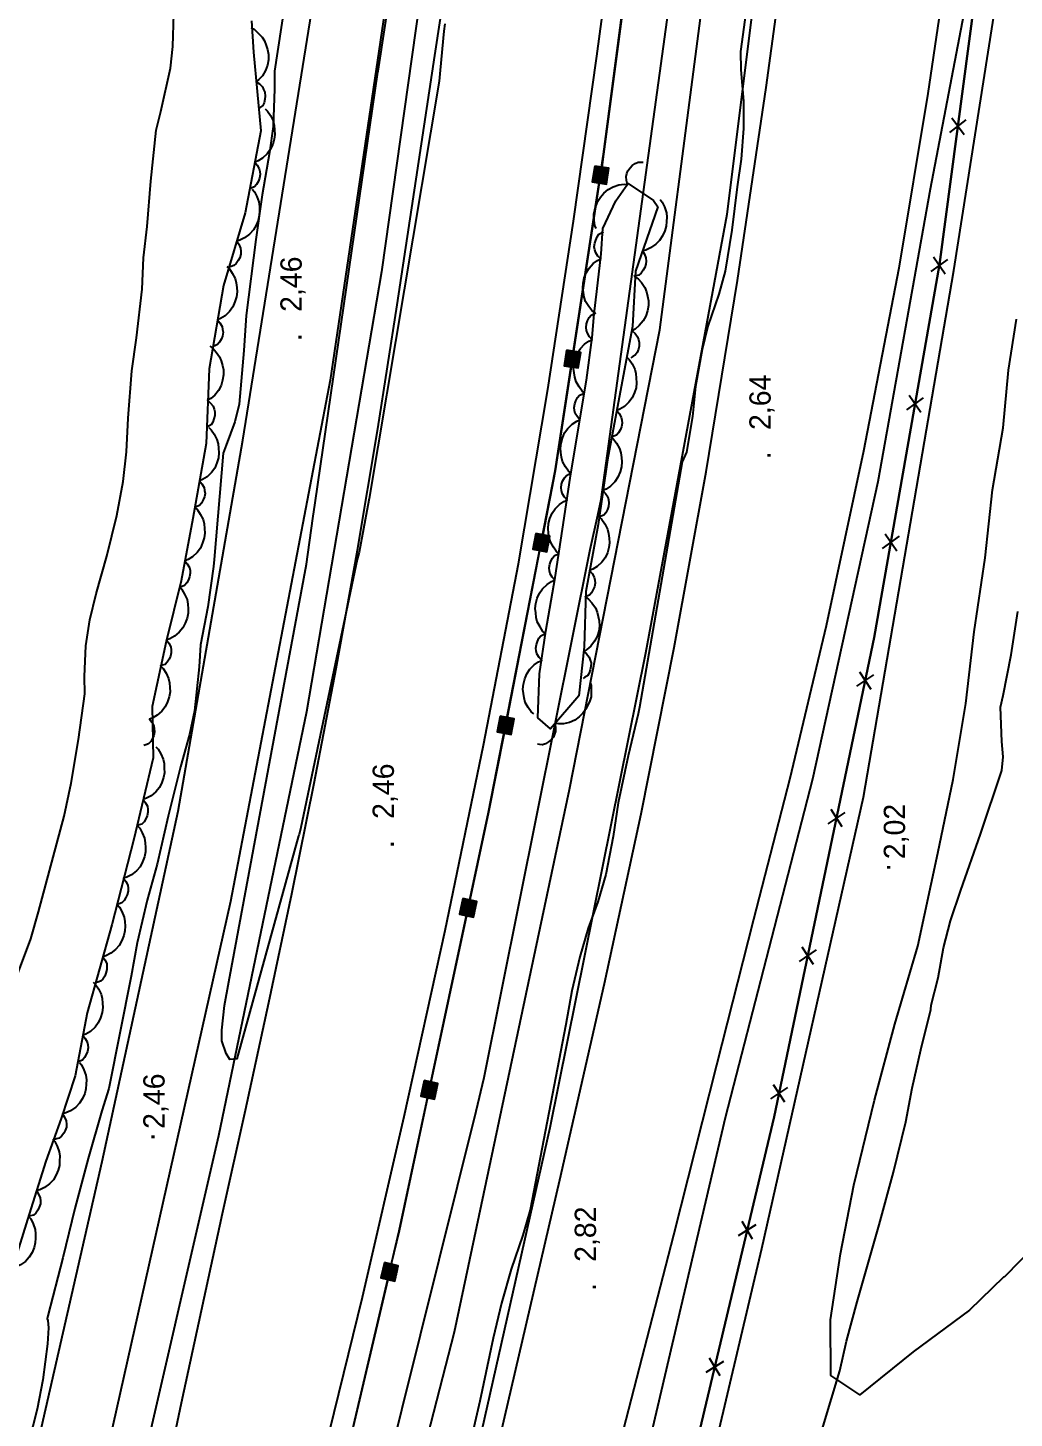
# Model space of a CAD drawing. Extents: x 731854 to 732444, y 4380981 to 4382008.
# Drawn here: x 732227.8 to 732297.3, y 4381284.5 to 4381382.4 of the extents above; entities that cross this region are included whole.
import ezdxf

# ---------------------------------------------------------------- set-up
doc = ezdxf.new("R2010")
doc.units = 0
doc.linetypes.add('DASHED', pattern=[0])
doc.linetypes.add('HIDDEN', pattern=[0])
doc.layers.get('0').update_dxf_attribs({"linetype": 'CONTINUOUS'})
for name, color, linetype in [('1', 7, 'CONTINUOUS'), ('10', 7, 'CONTINUOUS'), ('14', 7, 'CONTINUOUS'), ('25', 7, 'CONTINUOUS'), ('44', 7, 'CONTINUOUS'), ('48', 7, 'CONTINUOUS'), ('53', 7, 'CONTINUOUS'), ('8', 7, 'CONTINUOUS'), ('9', 7, 'CONTINUOUS'), ('PATTERN_CLASS', 7, 'CONTINUOUS')]:
    doc.layers.add(name, color=color, linetype=linetype)

msp = doc.modelspace()

# ---------------------------------------------------------------- linework, layer by layer
at = {"layer": '1', "color": 0, "linetype": 'CONTINUOUS'}
for p, q in [((732292.72, 4381375.04), (732293.87, 4381375.94)), ((732293.73, 4381374.89), (732292.86, 4381376.05)), ((732291.4, 4381365.25), (732292.58, 4381366.1)), ((732292.4, 4381365.06), (732291.57, 4381366.26)), ((732289.69, 4381355.5), (732290.88, 4381356.35)), ((732290.69, 4381355.31), (732289.87, 4381356.51)), ((732287.99, 4381345.75), (732289.17, 4381346.6)), ((732288.99, 4381345.55), (732288.17, 4381346.75)), ((732286.17, 4381336.04), (732287.38, 4381336.84)), ((732287.17, 4381335.81), (732286.38, 4381337.03)), ((732284.15, 4381326.34), (732285.36, 4381327.15)), ((732285.14, 4381326.12), (732284.36, 4381327.34)), ((732282.12, 4381316.65), (732283.33, 4381317.46)), ((732283.12, 4381316.43), (732282.33, 4381317.65)), ((732280.1, 4381306.96), (732281.31, 4381307.77)), ((732281.09, 4381306.74), (732280.3, 4381307.96)), ((732278.83, 4381297.08), (732278.08, 4381298.33)), ((732277.84, 4381297.34), (732279.08, 4381298.11)), ((732275.56, 4381287.71), (732276.79, 4381288.48)), ((732276.54, 4381287.45), (732275.79, 4381288.7))]:
    msp.add_line(p, q, dxfattribs=at)
msp.add_lwpolyline([(732244.03, 4381179.04), (732255.29, 4381211.44), (732265.4, 4381240.8), (732270.43, 4381263.96), (732280.34, 4381305.69), (732287.4, 4381339.46), (732291.99, 4381365.75), (732295.73, 4381393.89)], dxfattribs=at)
at = {"layer": '10', "color": 0, "linetype": 'CONTINUOUS'}
for p, q in [((732267.57, 4381371.79), (732267.75, 4381371.54)), ((732267.59, 4381371.93), (732267.89, 4381371.52)), ((732267.61, 4381372.07), (732268.03, 4381371.5)), ((732267.63, 4381372.21), (732268.17, 4381371.48)), ((732267.65, 4381372.35), (732268.31, 4381371.46)), ((732267.67, 4381372.49), (732268.45, 4381371.44)), ((732267.69, 4381372.63), (732268.54, 4381371.48)), ((732267.79, 4381372.67), (732268.56, 4381371.62)), ((732267.93, 4381372.65), (732268.58, 4381371.76)), ((732268.07, 4381372.63), (732268.6, 4381371.9)), ((732268.21, 4381372.6), (732268.62, 4381372.04)), ((732268.35, 4381372.58), (732268.64, 4381372.18)), ((732268.49, 4381372.56), (732268.66, 4381372.32)), ((732268.63, 4381372.54), (732268.69, 4381372.46)), ((732268.02, 4381371.5), (732266.21, 4381359.64)), ((732267.54, 4381371.65), (732267.61, 4381371.56)), ((732265.6, 4381358.96), (732265.91, 4381358.55)), ((732265.63, 4381359.1), (732266.05, 4381358.53)), ((732265.65, 4381359.24), (732266.19, 4381358.51)), ((732265.67, 4381359.38), (732266.33, 4381358.49)), ((732265.69, 4381359.52), (732266.46, 4381358.47)), ((732265.71, 4381359.66), (732266.55, 4381358.52)), ((732265.81, 4381359.7), (732266.57, 4381358.66)), ((732265.95, 4381359.68), (732266.6, 4381358.8)), ((732266.09, 4381359.66), (732266.62, 4381358.94)), ((732266.23, 4381359.64), (732266.64, 4381359.08)), ((732266.37, 4381359.61), (732266.66, 4381359.22)), ((732266.51, 4381359.59), (732266.68, 4381359.35)), ((732266.65, 4381359.57), (732266.7, 4381359.49)), ((732265.56, 4381358.68), (732265.63, 4381358.6)), ((732265.58, 4381358.82), (732265.77, 4381358.57)), ((732263.46, 4381346.33), (732263.97, 4381345.58)), ((732263.49, 4381346.47), (732264.11, 4381345.55)), ((732263.52, 4381346.61), (732264.25, 4381345.52)), ((732263.54, 4381346.75), (732264.34, 4381345.57)), ((732263.64, 4381346.78), (732264.36, 4381345.71)), ((732263.78, 4381346.75), (732264.39, 4381345.84)), ((732263.92, 4381346.73), (732264.42, 4381345.98)), ((732264.06, 4381346.7), (732264.45, 4381346.12)), ((732264.2, 4381346.67), (732264.47, 4381346.26)), ((732264.34, 4381346.65), (732264.5, 4381346.4)), ((732264.47, 4381346.62), (732264.53, 4381346.54)), ((732263.82, 4381345.61), (732261.52, 4381333.83)), ((732263.35, 4381345.78), (732263.41, 4381345.69)), ((732263.38, 4381345.91), (732263.55, 4381345.66)), ((732263.41, 4381346.05), (732263.69, 4381345.63)), ((732263.44, 4381346.19), (732263.83, 4381345.6)), ((732260.97, 4381333.59), (732261.59, 4381332.67)), ((732261, 4381333.73), (732261.73, 4381332.65)), ((732261.03, 4381333.87), (732261.82, 4381332.69)), ((732261.13, 4381333.91), (732261.85, 4381332.83)), ((732261.26, 4381333.88), (732261.88, 4381332.97)), ((732261.4, 4381333.85), (732261.9, 4381333.11)), ((732261.54, 4381333.82), (732261.93, 4381333.25)), ((732261.68, 4381333.8), (732261.96, 4381333.39)), ((732261.82, 4381333.77), (732261.98, 4381333.52)), ((732261.96, 4381333.74), (732262.01, 4381333.66)), ((732260.84, 4381332.9), (732260.9, 4381332.81)), ((732260.86, 4381333.04), (732261.04, 4381332.78)), ((732260.89, 4381333.18), (732261.18, 4381332.76)), ((732260.92, 4381333.32), (732261.31, 4381332.73)), ((732260.95, 4381333.46), (732261.45, 4381332.7)), ((732258.37, 4381320.89), (732259.08, 4381319.79)), ((732258.4, 4381321.03), (732259.18, 4381319.83)), ((732258.5, 4381321.06), (732259.2, 4381319.97)), ((732258.64, 4381321.03), (732259.23, 4381320.11)), ((732258.78, 4381321), (732259.26, 4381320.25)), ((732258.92, 4381320.97), (732259.29, 4381320.39)), ((732259.05, 4381320.94), (732259.32, 4381320.53)), ((732259.19, 4381320.91), (732259.35, 4381320.66)), ((732259.33, 4381320.88), (732259.38, 4381320.8)), ((732258.66, 4381319.88), (732256.15, 4381308.15)), ((732258.2, 4381320.06), (732258.25, 4381319.97)), ((732258.23, 4381320.2), (732258.39, 4381319.94)), ((732258.25, 4381320.34), (732258.53, 4381319.91)), ((732258.28, 4381320.47), (732258.67, 4381319.88)), ((732258.31, 4381320.61), (732258.81, 4381319.85)), ((732258.34, 4381320.75), (732258.95, 4381319.82)), ((732255.63, 4381308.06), (732256.34, 4381306.96)), ((732255.66, 4381308.2), (732256.43, 4381307.01)), ((732255.76, 4381308.23), (732256.46, 4381307.14)), ((732255.89, 4381308.2), (732256.49, 4381307.28)), ((732256.03, 4381308.17), (732256.52, 4381307.42)), ((732256.17, 4381308.14), (732256.55, 4381307.56)), ((732256.31, 4381308.11), (732256.58, 4381307.7)), ((732256.45, 4381308.08), (732256.61, 4381307.84)), ((732256.59, 4381308.05), (732256.64, 4381307.97)), ((732255.45, 4381307.23), (732255.51, 4381307.14)), ((732255.48, 4381307.37), (732255.65, 4381307.11)), ((732255.51, 4381307.51), (732255.79, 4381307.08)), ((732255.54, 4381307.65), (732255.93, 4381307.05)), ((732255.57, 4381307.78), (732256.06, 4381307.02)), ((732255.6, 4381307.92), (732256.2, 4381306.99)), ((732252.87, 4381295.39), (732253.62, 4381294.18)), ((732252.97, 4381295.42), (732253.65, 4381294.32)), ((732253.11, 4381295.39), (732253.68, 4381294.46)), ((732253.24, 4381295.36), (732253.72, 4381294.6)), ((732253.38, 4381295.32), (732253.75, 4381294.73)), ((732253.52, 4381295.29), (732253.78, 4381294.87)), ((732252.64, 4381294.43), (732252.7, 4381294.33)), ((732252.68, 4381294.56), (732252.84, 4381294.3)), ((732252.71, 4381294.7), (732252.98, 4381294.27)), ((732252.74, 4381294.84), (732253.12, 4381294.24)), ((732252.77, 4381294.98), (732253.25, 4381294.21)), ((732252.81, 4381295.11), (732253.39, 4381294.17)), ((732252.84, 4381295.25), (732253.53, 4381294.14)), ((732253.66, 4381295.26), (732253.81, 4381295.01)), ((732253.8, 4381295.23), (732253.85, 4381295.15)), ((732253.11, 4381294.24), (732250.37, 4381282.56))]:
    msp.add_line(p, q, dxfattribs=at)
for points in [[(732269.77, 4381384.5), (732268.33, 4381373.52), (732268.19, 4381372.61)], [(732266.04, 4381358.53), (732264.92, 4381351.21), (732264.04, 4381346.7)], [(732261.31, 4381332.73), (732260.22, 4381327.16), (732258.9, 4381320.98)], [(732255.92, 4381307.05), (732253.91, 4381297.66), (732253.36, 4381295.33)]]:
    msp.add_lwpolyline(points, dxfattribs=at)
for points in [[(732267.7, 4381372.68), (732267.53, 4381371.58), (732268.53, 4381371.42), (732268.7, 4381372.53)], [(732265.72, 4381359.71), (732265.55, 4381358.61), (732266.54, 4381358.46), (732266.71, 4381359.56)], [(732263.55, 4381346.8), (732263.34, 4381345.7), (732264.33, 4381345.51), (732264.54, 4381346.61)], [(732261.04, 4381333.92), (732260.82, 4381332.82), (732261.81, 4381332.63), (732262.02, 4381333.73)], [(732258.41, 4381321.08), (732258.18, 4381319.98), (732259.16, 4381319.77), (732259.4, 4381320.87)], [(732255.67, 4381308.25), (732255.44, 4381307.16), (732256.42, 4381306.95), (732256.65, 4381308.04)], [(732252.88, 4381295.44), (732252.63, 4381294.35), (732253.61, 4381294.12), (732253.86, 4381295.21)]]:
    msp.add_lwpolyline(points, close=True, dxfattribs=at)
at = {"layer": '14', "color": 0, "linetype": 'CONTINUOUS'}
for points in [[(732248.35, 4381280.86), (732251.33, 4381293), (732254.28, 4381305.73), (732257.15, 4381318.82), (732259.87, 4381331.89), (732262.32, 4381344.66), (732264.39, 4381356.94), (732266.2, 4381368.8), (732267.85, 4381380.42), (732269.42, 4381392.15), (732270.92, 4381404.21), (732272.29, 4381416.5), (732273.45, 4381428.78), (732274.42, 4381440.89), (732275.23, 4381452.9), (732276.04, 4381465.84), (732276.97, 4381481.3), (732278.02, 4381502.31)], [(732300.82, 4381483.84), (732299.69, 4381467.71), (732298.79, 4381453.42), (732298.03, 4381441.13), (732297.23, 4381429.91), (732296.23, 4381418.92), (732295.14, 4381408.46), (732294.06, 4381398.81), (732292.81, 4381388.94), (732291.18, 4381377.79), (732289.12, 4381365.48), (732286.65, 4381352.59), (732284.01, 4381340.29), (732281.44, 4381329.53), (732278.9, 4381319.6), (732276.27, 4381309.33), (732273.25, 4381297.37), (732269.15, 4381281.44)], [(732261.07, 4381283.28), (732265.25, 4381301.25), (732268.39, 4381315.1), (732270.98, 4381327.05), (732273.31, 4381338.76), (732275.55, 4381351.15), (732277.75, 4381364.61), (732279.79, 4381378.23), (732281.51, 4381390.94), (732282.9, 4381402.42), (732284.02, 4381412.65), (732284.92, 4381422.44), (732285.69, 4381432.53), (732286.37, 4381442.34), (732286.99, 4381451.34), (732287.65, 4381460.37), (732288.41, 4381470.37), (732289.14, 4381481.32)], [(732237.24, 4381279.19), (732238.59, 4381285.55), (732239.98, 4381292.06), (732241.46, 4381298.89), (732243.08, 4381306.17), (732244.74, 4381313.75), (732246.36, 4381321.4), (732247.94, 4381329.21), (732249.49, 4381337.29), (732250.99, 4381345.62), (732252.41, 4381354.17), (732253.78, 4381362.91), (732255.12, 4381371.75), (732256.43, 4381380.48), (732257.72, 4381388.94)]]:
    msp.add_lwpolyline(points, dxfattribs=at)
at = {"layer": '25', "color": 0, "linetype": 'HIDDEN'}
msp.add_lwpolyline([(732193.38, 4381104.71), (732200.94, 4381122.59), (732213.35, 4381151.35), (732224.44, 4381179.67), (732235.61, 4381212.32), (732243.64, 4381238.5), (732250.98, 4381263.98), (732257.83, 4381290.56), (732265.92, 4381328.76), (732272.3, 4381361.15), (732277.31, 4381399.69), (732279.15, 4381434.94)], dxfattribs=at)
at = {"layer": '44', "color": 0, "linetype": 'CONTINUOUS'}
for points in [[(732248.9, 4381264.1), (732259.34, 4381306.09), (732259.92, 4381308.46), (732267.39, 4381345.67), (732267.93, 4381348.09), (732268.15, 4381349.19), (732273.52, 4381388.12), (732273.8, 4381390.63), (732274.03, 4381392.73), (732276.65, 4381427.05), (732276.63, 4381427.14), (732278.34, 4381462.6), (732278.58, 4381464.44), (732280.42, 4381498.6), (732280.4, 4381498.87), (732280.4, 4381512.35), (732279.91, 4381512.23)], [(732257.14, 4381382.71), (732257.07, 4381382.19), (732256.82, 4381379.44), (732256.74, 4381378.66), (732251.8, 4381349.26), (732251.72, 4381348.76), (732251.1, 4381345.48), (732250.96, 4381344.96), (732246.98, 4381326.09), (732246.87, 4381325.6), (732246.83, 4381325.5), (732242.48, 4381309.78), (732241.98, 4381309.73), (732241.72, 4381310.16), (732241.43, 4381311.06), (732241.43, 4381311.8), (732241.6, 4381313.54), (732241.92, 4381315.21), (732247.4, 4381344.64), (732247.84, 4381347.85), (732248, 4381348.96), (732252.42, 4381379.3), (732252.44, 4381379.36), (732256.56, 4381406.21)], [(732246.86, 4381390.62), (732245.13, 4381379.36), (732245.14, 4381378.13), (732245.03, 4381375.46), (732244.78, 4381373.64), (732244.26, 4381370.66), (732243.81, 4381367.52), (732243.14, 4381362.16), (732242.97, 4381359.69), (732242.64, 4381355.91)], [(732278.42, 4381384.02), (732277.97, 4381380.76), (732277.99, 4381379.46), (732278.18, 4381377.25), (732278.18, 4381375.33), (732278.03, 4381373.17), (732277.73, 4381371.23), (732277.36, 4381368.17), (732276.89, 4381365.29), (732276.44, 4381363.67), (732275.66, 4381361.4), (732275.28, 4381359.76)], [(732226.81, 4381315.17), (732227.97, 4381318.25), (732228.51, 4381320.13), (732230.32, 4381326.88), (732230.8, 4381329.21), (732231.33, 4381332.28), (732231.78, 4381335.5), (732231.75, 4381336.73), (732231.85, 4381338.89), (732232.12, 4381340.71), (732232.56, 4381342.54), (732233.33, 4381345.21), (732234.03, 4381348.07), (732234.47, 4381350.46), (732234.7, 4381352.55), (732234.82, 4381354.92), (732235.08, 4381358.25), (732235.41, 4381360.58), (732235.81, 4381364.02), (732235.91, 4381366.21), (732236.16, 4381368.42), (732236.42, 4381371.61), (732236.79, 4381375.21), (732237.13, 4381376.53), (732237.81, 4381379.58), (732237.96, 4381381.1), (732238.04, 4381383.4)], [(732275.28, 4381359.76), (732274.81, 4381357.16), (732274.58, 4381355.04), (732274.17, 4381352.52), (732273.86, 4381351.84), (732270.86, 4381334.57), (732270.76, 4381334.08), (732270.05, 4381331.12), (732269.36, 4381327.83), (732269.01, 4381325.46), (732268.48, 4381322.76), (732267.93, 4381320.85), (732267.23, 4381318.98), (732266.64, 4381316.96), (732266.08, 4381314.57), (732265.67, 4381312.21), (732263.16, 4381299.14), (732262.64, 4381297.35), (732261.81, 4381294.96), (732261.12, 4381292.57), (732260.55, 4381290.1), (732259.61, 4381285.67), (732258.03, 4381278.82)], [(732242.64, 4381355.91), (732242.33, 4381354.66), (732241.74, 4381353.01), (732241.51, 4381352.46), (732240.88, 4381344.96), (732240.83, 4381344.46), (732240.43, 4381341.63), (732239.93, 4381338.96), (732239.82, 4381337.41), (732239.5, 4381334.31), (732239.14, 4381332.63), (732238.51, 4381330.36), (732237.63, 4381326.87), (732236.87, 4381323.5), (732236.17, 4381320.96), (732235.45, 4381317.96), (732235.03, 4381315.61), (732233.47, 4381307.69), (732232.97, 4381306.11), (732232.01, 4381302.77), (732231.07, 4381299.23), (732230.23, 4381295.77), (732229.16, 4381291.67), (732229.11, 4381291.46), (732229.15, 4381291.34), (732229.21, 4381290.84), (732229.13, 4381289.71), (732228.82, 4381287.16), (732228.41, 4381285.1), (732227.8, 4381282.71)], [(732283.2, 4381281.96), (732284.97, 4381287.81), (732285.44, 4381289.9), (732286.19, 4381292.67), (732287.75, 4381298.08), (732288.75, 4381301.8), (732289.63, 4381305.35), (732290.07, 4381307.71), (732290.69, 4381310.42), (732291.38, 4381313.25), (732291.42, 4381313.56), (732291.91, 4381315.5), (732292.28, 4381317.6), (732292.78, 4381319.5), (732293.5, 4381321.67), (732294.89, 4381325.61), (732296.38, 4381330.09), (732296.48, 4381331.07), (732296.38, 4381332.13), (732296.3, 4381334.56), (732296.49, 4381335.38), (732297.04, 4381338.25), (732297.52, 4381341.29)]]:
    msp.add_lwpolyline(points, dxfattribs=at)
at = {"layer": '53', "color": 0, "linetype": 'CONTINUOUS'}
for points in [[(732243.49, 4381382.42), (732243.7, 4381382.32), (732243.97, 4381382.08), (732244.26, 4381381.77), (732244.42, 4381381.5), (732244.54, 4381381.19), (732244.65, 4381380.89), (732244.7, 4381380.55), (732244.7, 4381380.18), (732244.64, 4381379.79), (732244.51, 4381379.42), (732244.28, 4381379.05), (732244.04, 4381378.78), (732243.84, 4381378.63), (732244.07, 4381378.47), (732244.28, 4381378.27), (732244.37, 4381378.08), (732244.45, 4381377.88), (732244.48, 4381377.62), (732244.46, 4381377.4), (732244.4, 4381377.15), (732244.31, 4381376.95), (732244.15, 4381376.83), (732244.03, 4381376.73)], [(732244.48, 4381376.71), (732244.65, 4381376.55), (732244.85, 4381376.24), (732245.04, 4381375.86), (732245.11, 4381375.55), (732245.14, 4381375.23), (732245.16, 4381374.91), (732245.11, 4381374.57), (732245.01, 4381374.21), (732244.84, 4381373.85), (732244.61, 4381373.54), (732244.29, 4381373.25), (732243.98, 4381373.05), (732243.75, 4381372.97), (732243.92, 4381372.75), (732244.06, 4381372.5), (732244.1, 4381372.29), (732244.13, 4381372.08), (732244.08, 4381371.82), (732244, 4381371.61), (732243.87, 4381371.39), (732243.73, 4381371.23), (732243.54, 4381371.15), (732243.4, 4381371.09)], [(732267.8, 4381368.29), (732267.7, 4381368.5), (732267.66, 4381368.87), (732267.64, 4381369.29), (732267.7, 4381369.6), (732267.81, 4381369.9), (732267.92, 4381370.2), (732268.11, 4381370.5), (732268.35, 4381370.78), (732268.65, 4381371.04), (732268.99, 4381371.22), (732269.41, 4381371.36), (732269.77, 4381371.4), (732270.02, 4381371.39), (732269.95, 4381371.66), (732269.92, 4381371.94), (732269.97, 4381372.15), (732270.04, 4381372.35), (732270.19, 4381372.56), (732270.35, 4381372.72), (732270.56, 4381372.87), (732270.76, 4381372.96), (732270.96, 4381372.95), (732271.12, 4381372.95)], [(732243.56, 4381371.05), (732243.72, 4381370.88), (732243.88, 4381370.55), (732244.03, 4381370.16), (732244.08, 4381369.84), (732244.08, 4381369.52), (732244.06, 4381369.2), (732243.98, 4381368.86), (732243.84, 4381368.51), (732243.65, 4381368.18), (732243.38, 4381367.89), (732243.03, 4381367.63), (732242.7, 4381367.46), (732242.47, 4381367.4), (732242.62, 4381367.17), (732242.74, 4381366.9), (732242.76, 4381366.69), (732242.76, 4381366.48), (732242.68, 4381366.23), (732242.58, 4381366.03), (732242.44, 4381365.82), (732242.28, 4381365.67), (732242.08, 4381365.61), (732241.93, 4381365.56)], [(732272.31, 4381370.32), (732272.46, 4381370.14), (732272.61, 4381369.8), (732272.75, 4381369.4), (732272.78, 4381369.09), (732272.76, 4381368.77), (732272.74, 4381368.45), (732272.64, 4381368.11), (732272.48, 4381367.77), (732272.27, 4381367.44), (732272, 4381367.17), (732271.64, 4381366.92), (732271.3, 4381366.77), (732271.06, 4381366.72), (732271.2, 4381366.48), (732271.31, 4381366.21), (732271.32, 4381365.99), (732271.31, 4381365.78), (732271.23, 4381365.54), (732271.12, 4381365.34), (732270.97, 4381365.14), (732270.8, 4381365), (732270.6, 4381364.95), (732270.45, 4381364.91)], [(732267.68, 4381362.36), (732267.5, 4381362.5), (732267.28, 4381362.8), (732267.06, 4381363.15), (732266.96, 4381363.45), (732266.91, 4381363.77), (732266.86, 4381364.09), (732266.88, 4381364.44), (732266.96, 4381364.8), (732267.09, 4381365.17), (732267.3, 4381365.5), (732267.6, 4381365.82), (732267.9, 4381366.04), (732268.12, 4381366.14), (732267.93, 4381366.34), (732267.77, 4381366.58), (732267.71, 4381366.79), (732267.67, 4381367), (732267.7, 4381367.26), (732267.77, 4381367.47), (732267.87, 4381367.7), (732268, 4381367.88), (732268.18, 4381367.97), (732268.32, 4381368.04)], [(732241.78, 4381365.6), (732241.96, 4381365.45), (732242.16, 4381365.14), (732242.36, 4381364.77), (732242.44, 4381364.46), (732242.47, 4381364.14), (732242.5, 4381363.82), (732242.46, 4381363.47), (732242.35, 4381363.11), (732242.2, 4381362.76), (732241.97, 4381362.44), (732241.65, 4381362.14), (732241.34, 4381361.94), (732241.12, 4381361.85), (732241.29, 4381361.64), (732241.44, 4381361.39), (732241.48, 4381361.17), (732241.51, 4381360.97), (732241.46, 4381360.71), (732241.39, 4381360.5), (732241.27, 4381360.28), (732241.12, 4381360.11), (732240.94, 4381360.03), (732240.79, 4381359.97)], [(732270.56, 4381364.89), (732270.75, 4381364.75), (732270.99, 4381364.47), (732271.23, 4381364.13), (732271.34, 4381363.83), (732271.42, 4381363.52), (732271.48, 4381363.2), (732271.48, 4381362.85), (732271.42, 4381362.49), (732271.31, 4381362.11), (732271.12, 4381361.77), (732270.84, 4381361.44), (732270.56, 4381361.2), (732270.34, 4381361.08), (732270.54, 4381360.89), (732270.72, 4381360.66), (732270.79, 4381360.46), (732270.84, 4381360.25), (732270.83, 4381359.99), (732270.78, 4381359.78), (732270.68, 4381359.54), (732270.56, 4381359.36), (732270.39, 4381359.26), (732270.25, 4381359.17)], [(732266.99, 4381356.68), (732266.81, 4381356.83), (732266.6, 4381357.13), (732266.39, 4381357.49), (732266.3, 4381357.8), (732266.25, 4381358.11), (732266.21, 4381358.43), (732266.24, 4381358.78), (732266.33, 4381359.14), (732266.47, 4381359.51), (732266.69, 4381359.83), (732266.99, 4381360.14), (732267.29, 4381360.35), (732267.52, 4381360.45), (732267.34, 4381360.66), (732267.18, 4381360.91), (732267.12, 4381361.11), (732267.09, 4381361.32), (732267.13, 4381361.58), (732267.2, 4381361.79), (732267.31, 4381362.02), (732267.44, 4381362.19), (732267.63, 4381362.28), (732267.77, 4381362.35)], [(732240.58, 4381359.99), (732240.78, 4381359.86), (732241.02, 4381359.58), (732241.26, 4381359.24), (732241.38, 4381358.95), (732241.46, 4381358.63), (732241.53, 4381358.32), (732241.53, 4381357.97), (732241.48, 4381357.6), (732241.37, 4381357.22), (732241.19, 4381356.88), (732240.92, 4381356.54), (732240.64, 4381356.3), (732240.42, 4381356.18), (732240.62, 4381355.99), (732240.81, 4381355.77), (732240.88, 4381355.56), (732240.93, 4381355.36), (732240.92, 4381355.1), (732240.87, 4381354.88), (732240.78, 4381354.65), (732240.66, 4381354.46), (732240.49, 4381354.36), (732240.36, 4381354.27)], [(732269.96, 4381359.21), (732270.13, 4381359.05), (732270.33, 4381358.74), (732270.52, 4381358.37), (732270.6, 4381358.06), (732270.63, 4381357.74), (732270.65, 4381357.42), (732270.61, 4381357.07), (732270.5, 4381356.72), (732270.34, 4381356.36), (732270.11, 4381356.05), (732269.79, 4381355.75), (732269.48, 4381355.55), (732269.25, 4381355.47), (732269.42, 4381355.25), (732269.57, 4381355), (732269.61, 4381354.79), (732269.63, 4381354.58), (732269.59, 4381354.32), (732269.51, 4381354.12), (732269.38, 4381353.89), (732269.24, 4381353.73), (732269.05, 4381353.65), (732268.91, 4381353.59)], [(732266.03, 4381351.04), (732265.85, 4381351.19), (732265.65, 4381351.5), (732265.44, 4381351.87), (732265.36, 4381352.18), (732265.32, 4381352.5), (732265.3, 4381352.81), (732265.33, 4381353.16), (732265.43, 4381353.52), (732265.58, 4381353.88), (732265.81, 4381354.2), (732266.12, 4381354.5), (732266.43, 4381354.71), (732266.66, 4381354.8), (732266.48, 4381355.01), (732266.33, 4381355.26), (732266.28, 4381355.47), (732266.25, 4381355.68), (732266.29, 4381355.93), (732266.37, 4381356.14), (732266.49, 4381356.37), (732266.63, 4381356.54), (732266.81, 4381356.62), (732266.95, 4381356.69)], [(732240.5, 4381354.26), (732240.68, 4381354.1), (732240.88, 4381353.8), (732241.08, 4381353.43), (732241.16, 4381353.12), (732241.19, 4381352.8), (732241.22, 4381352.48), (732241.18, 4381352.13), (732241.08, 4381351.77), (732240.92, 4381351.41), (732240.7, 4381351.1), (732240.38, 4381350.8), (732240.07, 4381350.6), (732239.84, 4381350.51), (732240.02, 4381350.29), (732240.17, 4381350.04), (732240.21, 4381349.83), (732240.24, 4381349.62), (732240.19, 4381349.37), (732240.11, 4381349.16), (732239.99, 4381348.94), (732239.85, 4381348.77), (732239.67, 4381348.69), (732239.52, 4381348.62)], [(732268.85, 4381353.6), (732269.03, 4381353.45), (732269.24, 4381353.15), (732269.45, 4381352.78), (732269.53, 4381352.48), (732269.58, 4381352.16), (732269.61, 4381351.84), (732269.58, 4381351.49), (732269.49, 4381351.13), (732269.34, 4381350.76), (732269.12, 4381350.44), (732268.81, 4381350.13), (732268.51, 4381349.93), (732268.28, 4381349.83), (732268.47, 4381349.62), (732268.62, 4381349.37), (732268.67, 4381349.17), (732268.7, 4381348.96), (732268.66, 4381348.7), (732268.59, 4381348.49), (732268.48, 4381348.26), (732268.34, 4381348.09), (732268.16, 4381348.01), (732268.02, 4381347.94)], [(732265.17, 4381345.39), (732264.99, 4381345.54), (732264.79, 4381345.84), (732264.58, 4381346.2), (732264.49, 4381346.51), (732264.45, 4381346.83), (732264.42, 4381347.15), (732264.45, 4381347.5), (732264.54, 4381347.86), (732264.69, 4381348.22), (732264.91, 4381348.54), (732265.22, 4381348.85), (732265.52, 4381349.06), (732265.75, 4381349.15), (732265.57, 4381349.36), (732265.41, 4381349.61), (732265.36, 4381349.82), (732265.33, 4381350.02), (732265.37, 4381350.28), (732265.44, 4381350.49), (732265.56, 4381350.72), (732265.7, 4381350.89), (732265.88, 4381350.97), (732266.02, 4381351.04)], [(732239.53, 4381348.62), (732239.71, 4381348.47), (732239.9, 4381348.15), (732240.1, 4381347.78), (732240.17, 4381347.47), (732240.2, 4381347.15), (732240.22, 4381346.83), (732240.18, 4381346.48), (732240.07, 4381346.13), (732239.91, 4381345.77), (732239.68, 4381345.46), (732239.36, 4381345.16), (732239.05, 4381344.97), (732238.82, 4381344.88), (732238.99, 4381344.66), (732239.14, 4381344.41), (732239.18, 4381344.2), (732239.2, 4381343.99), (732239.15, 4381343.74), (732239.07, 4381343.53), (732238.95, 4381343.31), (732238.8, 4381343.14), (732238.62, 4381343.06), (732238.47, 4381343)], [(732268.03, 4381347.93), (732268.21, 4381347.78), (732268.41, 4381347.47), (732268.6, 4381347.1), (732268.68, 4381346.79), (732268.71, 4381346.47), (732268.73, 4381346.15), (732268.69, 4381345.8), (732268.59, 4381345.44), (732268.43, 4381345.09), (732268.2, 4381344.77), (732267.88, 4381344.48), (732267.57, 4381344.28), (732267.34, 4381344.19), (732267.51, 4381343.97), (732267.66, 4381343.72), (732267.7, 4381343.51), (732267.73, 4381343.3), (732267.68, 4381343.05), (732267.6, 4381342.84), (732267.48, 4381342.62), (732267.34, 4381342.45), (732267.15, 4381342.37), (732267.01, 4381342.31)], [(732264.23, 4381339.75), (732264.05, 4381339.9), (732263.85, 4381340.21), (732263.65, 4381340.58), (732263.57, 4381340.88), (732263.54, 4381341.2), (732263.51, 4381341.52), (732263.55, 4381341.87), (732263.65, 4381342.23), (732263.81, 4381342.59), (732264.03, 4381342.9), (732264.35, 4381343.21), (732264.66, 4381343.41), (732264.89, 4381343.5), (732264.71, 4381343.71), (732264.56, 4381343.96), (732264.52, 4381344.17), (732264.49, 4381344.38), (732264.54, 4381344.63), (732264.61, 4381344.84), (732264.73, 4381345.07), (732264.87, 4381345.24), (732265.06, 4381345.32), (732265.2, 4381345.38)], [(732238.45, 4381343), (732238.61, 4381342.84), (732238.79, 4381342.52), (732238.97, 4381342.14), (732239.02, 4381341.82), (732239.04, 4381341.5), (732239.04, 4381341.18), (732238.98, 4381340.84), (732238.85, 4381340.49), (732238.67, 4381340.14), (732238.42, 4381339.84), (732238.09, 4381339.56), (732237.76, 4381339.38), (732237.53, 4381339.31), (732237.69, 4381339.08), (732237.82, 4381338.82), (732237.85, 4381338.61), (732237.86, 4381338.4), (732237.8, 4381338.15), (732237.71, 4381337.94), (732237.57, 4381337.73), (732237.42, 4381337.57), (732237.23, 4381337.51), (732237.08, 4381337.45)], [(732267.07, 4381342.3), (732267.26, 4381342.17), (732267.5, 4381341.9), (732267.75, 4381341.56), (732267.87, 4381341.26), (732267.95, 4381340.95), (732268.02, 4381340.64), (732268.03, 4381340.29), (732267.98, 4381339.92), (732267.87, 4381339.54), (732267.69, 4381339.2), (732267.42, 4381338.86), (732267.14, 4381338.62), (732266.93, 4381338.49), (732267.13, 4381338.31), (732267.32, 4381338.08), (732267.39, 4381337.88), (732267.44, 4381337.68), (732267.43, 4381337.42), (732267.39, 4381337.2), (732267.3, 4381336.96), (732267.18, 4381336.77), (732267.01, 4381336.67), (732266.88, 4381336.58)], [(732263.41, 4381334.08), (732263.23, 4381334.23), (732263.02, 4381334.54), (732262.81, 4381334.9), (732262.72, 4381335.21), (732262.68, 4381335.53), (732262.64, 4381335.84), (732262.67, 4381336.19), (732262.77, 4381336.55), (732262.91, 4381336.92), (732263.13, 4381337.24), (732263.44, 4381337.55), (732263.74, 4381337.76), (732263.97, 4381337.85), (732263.79, 4381338.06), (732263.63, 4381338.31), (732263.58, 4381338.52), (732263.55, 4381338.72), (732263.59, 4381338.98), (732263.66, 4381339.19), (732263.77, 4381339.42), (732263.91, 4381339.59), (732264.09, 4381339.67), (732264.23, 4381339.74)], [(732237.13, 4381337.44), (732237.3, 4381337.28), (732237.49, 4381336.96), (732237.67, 4381336.59), (732237.74, 4381336.27), (732237.76, 4381335.95), (732237.78, 4381335.63), (732237.72, 4381335.29), (732237.6, 4381334.93), (732237.44, 4381334.58), (732237.2, 4381334.27), (732236.87, 4381333.99), (732236.55, 4381333.8), (732236.32, 4381333.72), (732236.49, 4381333.5), (732236.63, 4381333.24), (732236.66, 4381333.03), (732236.68, 4381332.82), (732236.62, 4381332.57), (732236.54, 4381332.36), (732236.41, 4381332.14), (732236.26, 4381331.98), (732236.07, 4381331.91), (732235.93, 4381331.85)], [(732267.37, 4381336.31), (732267.44, 4381336.09), (732267.46, 4381335.72), (732267.44, 4381335.3), (732267.36, 4381335), (732267.22, 4381334.7), (732267.08, 4381334.41), (732266.87, 4381334.13), (732266.6, 4381333.88), (732266.29, 4381333.65), (732265.93, 4381333.49), (732265.51, 4381333.39), (732265.14, 4381333.38), (732264.89, 4381333.41), (732264.94, 4381333.14), (732264.94, 4381332.85), (732264.87, 4381332.65), (732264.79, 4381332.45), (732264.62, 4381332.26), (732264.45, 4381332.11), (732264.23, 4381331.98), (732264.02, 4381331.91), (732263.82, 4381331.94), (732263.66, 4381331.95)], [(732236.77, 4381331.76), (732236.94, 4381331.6), (732237.12, 4381331.28), (732237.3, 4381330.9), (732237.36, 4381330.59), (732237.37, 4381330.26), (732237.38, 4381329.94), (732237.32, 4381329.6), (732237.19, 4381329.25), (732237.02, 4381328.9), (732236.77, 4381328.6), (732236.44, 4381328.32), (732236.12, 4381328.14), (732235.88, 4381328.06), (732236.05, 4381327.83), (732236.18, 4381327.58), (732236.21, 4381327.36), (732236.22, 4381327.16), (732236.16, 4381326.9), (732236.07, 4381326.7), (732235.94, 4381326.48), (732235.79, 4381326.32), (732235.6, 4381326.26), (732235.45, 4381326.2)], [(732235.47, 4381326.19), (732235.64, 4381326.03), (732235.81, 4381325.7), (732235.98, 4381325.32), (732236.03, 4381325), (732236.04, 4381324.68), (732236.04, 4381324.36), (732235.97, 4381324.02), (732235.84, 4381323.67), (732235.66, 4381323.32), (732235.4, 4381323.03), (732235.06, 4381322.75), (732234.74, 4381322.58), (732234.5, 4381322.51), (732234.66, 4381322.28), (732234.79, 4381322.02), (732234.82, 4381321.81), (732234.82, 4381321.6), (732234.76, 4381321.35), (732234.66, 4381321.14), (732234.53, 4381320.93), (732234.37, 4381320.77), (732234.18, 4381320.71), (732234.03, 4381320.66)], [(732234.05, 4381320.65), (732234.21, 4381320.48), (732234.38, 4381320.16), (732234.55, 4381319.77), (732234.59, 4381319.45), (732234.6, 4381319.13), (732234.59, 4381318.81), (732234.52, 4381318.47), (732234.38, 4381318.12), (732234.19, 4381317.78), (732233.93, 4381317.49), (732233.59, 4381317.22), (732233.26, 4381317.05), (732233.03, 4381316.98), (732233.18, 4381316.75), (732233.31, 4381316.49), (732233.33, 4381316.28), (732233.33, 4381316.07), (732233.26, 4381315.82), (732233.17, 4381315.61), (732233.03, 4381315.4), (732232.87, 4381315.25), (732232.68, 4381315.19), (732232.53, 4381315.14)], [(732232.36, 4381315.18), (732232.53, 4381315.02), (732232.73, 4381314.71), (732232.92, 4381314.34), (732232.99, 4381314.03), (732233.02, 4381313.71), (732233.04, 4381313.39), (732232.99, 4381313.04), (732232.88, 4381312.68), (732232.72, 4381312.33), (732232.49, 4381312.02), (732232.17, 4381311.72), (732231.85, 4381311.53), (732231.62, 4381311.44), (732231.8, 4381311.22), (732231.94, 4381310.97), (732231.98, 4381310.76), (732232, 4381310.55), (732231.95, 4381310.3), (732231.87, 4381310.09), (732231.75, 4381309.87), (732231.6, 4381309.7), (732231.42, 4381309.63), (732231.27, 4381309.56)], [(732231.39, 4381309.53), (732231.54, 4381309.36), (732231.7, 4381309.02), (732231.84, 4381308.63), (732231.88, 4381308.31), (732231.87, 4381307.99), (732231.85, 4381307.67), (732231.76, 4381307.33), (732231.6, 4381306.99), (732231.4, 4381306.66), (732231.13, 4381306.38), (732230.77, 4381306.12), (732230.44, 4381305.97), (732230.2, 4381305.91), (732230.34, 4381305.68), (732230.46, 4381305.41), (732230.47, 4381305.19), (732230.47, 4381304.98), (732230.39, 4381304.74), (732230.28, 4381304.54), (732230.13, 4381304.34), (732229.97, 4381304.19), (732229.77, 4381304.14), (732229.62, 4381304.09)], [(732229.5, 4381304.13), (732229.65, 4381303.96), (732229.81, 4381303.63), (732229.96, 4381303.24), (732230, 4381302.92), (732229.99, 4381302.6), (732229.98, 4381302.28), (732229.89, 4381301.94), (732229.74, 4381301.6), (732229.55, 4381301.26), (732229.28, 4381300.98), (732228.93, 4381300.72), (732228.6, 4381300.56), (732228.36, 4381300.5), (732228.5, 4381300.26), (732228.62, 4381300), (732228.64, 4381299.78), (732228.64, 4381299.57), (732228.56, 4381299.33), (732228.46, 4381299.13), (732228.31, 4381298.92), (732228.15, 4381298.77), (732227.95, 4381298.72), (732227.8, 4381298.67)], [(732227.8, 4381298.67), (732227.96, 4381298.5), (732228.12, 4381298.17), (732228.27, 4381297.77), (732228.3, 4381297.46), (732228.3, 4381297.14), (732228.28, 4381296.82), (732228.2, 4381296.48), (732228.05, 4381296.13), (732227.85, 4381295.8), (732227.59, 4381295.51), (732227.23, 4381295.26), (732226.9, 4381295.1), (732226.66, 4381295.04), (732226.81, 4381294.8), (732226.93, 4381294.53), (732226.94, 4381294.32), (732226.94, 4381294.11), (732226.87, 4381293.86), (732226.76, 4381293.66), (732226.61, 4381293.46), (732226.45, 4381293.31), (732226.26, 4381293.26), (732226.11, 4381293.21)]]:
    msp.add_lwpolyline(points, dxfattribs=at)
at = {"layer": '8', "color": 0, "linetype": 'CONTINUOUS'}
for points in [[(732259.32, 4381495.64), (732259.42, 4381484.78), (732258.37, 4381469.81), (732258.61, 4381455.39), (732258.85, 4381440.08), (732256.97, 4381419.41), (732253.96, 4381390.8), (732249.06, 4381357.61), (732242.04, 4381320.87), (732233.02, 4381280.71), (732224.77, 4381247.16), (732211.36, 4381206.19), (732198.58, 4381172.91), (732183.69, 4381137.67), (732167.71, 4381102.38), (732147.36, 4381061.34), (732133.02, 4381035.92), (732130.16, 4381031.05)], [(732296.55, 4381294.4), (732296.5, 4381294.4), (732294.1, 4381292.08), (732290.15, 4381289.14), (732286.39, 4381286.11), (732284.35, 4381287.48), (732284.32, 4381291.39), (732285.01, 4381296.04), (732285.97, 4381300.88), (732287.41, 4381306.87), (732288.84, 4381312.23), (732290.47, 4381317.73), (732291.88, 4381324.28), (732292.95, 4381329.46), (732293.86, 4381334.83), (732294.43, 4381339.86), (732295.22, 4381345.09), (732295.73, 4381349.88), (732296.49, 4381354.25), (732296.87, 4381358.3), (732297.42, 4381361.89)], [(732298.84, 4381296.73), (732296.55, 4381294.4)]]:
    msp.add_lwpolyline(points, dxfattribs=at)
at = {"layer": '8', "color": 0, "linetype": 'DASHED'}
for points in [[(732228.11, 4381281.14), (732232.99, 4381302.55), (732238.34, 4381327.23), (732242.9, 4381353.38), (732247.95, 4381384.84), (732251.47, 4381410.55), (732255.05, 4381439.67), (732255, 4381453.6), (732254.44, 4381481.88), (732255.06, 4381495.21)], [(732167.6, 4381003.48), (732174.76, 4381018.09), (732183.97, 4381037.94), (732195.6, 4381062.85), (732203.7, 4381080.5), (732211.27, 4381096.46), (732218.29, 4381110.6), (732226, 4381128.23), (732232.73, 4381144.42), (732242.26, 4381168.36), (732251.23, 4381194.34), (732258.36, 4381216.76), (732266.73, 4381240.59), (732272.4, 4381266.42), (732279.48, 4381296.41), (732286.64, 4381328.21), (732293, 4381365.33), (732298.18, 4381398.21), (732302.57, 4381434.89), (732305.52, 4381476.26)]]:
    msp.add_lwpolyline(points, dxfattribs=at)
at = {"layer": '9', "color": 0, "linetype": 'HIDDEN'}
for points in [[(732264.99, 4381500.09), (732264.47, 4381481.69), (732262.23, 4381451.04), (732258.94, 4381414.84), (732256.14, 4381389.89), (732252.67, 4381365.23), (732247.39, 4381334.23), (732241.18, 4381304.36), (732235.09, 4381277.88), (732229.03, 4381251.59), (732228.02, 4381245.67), (732224.64, 4381232.39), (732214.02, 4381200.91), (732200.13, 4381163.41), (732181.95, 4381120.46), (732166.9, 4381088.71), (732151.06, 4381057.86), (732132.92, 4381026.81)], [(732286.43, 4381470), (732285.37, 4381451.61), (732282.65, 4381418.28), (732279.49, 4381389.23), (732277.01, 4381369.26), (732271.28, 4381338.36), (732264.53, 4381304.92), (732258.31, 4381277.29), (732251.98, 4381252.54), (732243.92, 4381225.07), (732234.13, 4381195.46)], [(732245.01, 4381192.48), (732249.01, 4381204.42), (732253.72, 4381218.94), (732259.94, 4381239.41), (732265.21, 4381257.75), (732271.54, 4381282.69), (732276.91, 4381305.66), (732283.07, 4381329.5), (732287.68, 4381350.46), (732291.37, 4381371.08), (732293.95, 4381384.59), (732295.8, 4381394.75)]]:
    msp.add_lwpolyline(points, dxfattribs=at)
at = {"layer": 'PATTERN_CLASS', "color": 0, "linetype": 'CONTINUOUS'}
for points in [[(732188.04, 4381105.52), (732193.78, 4381118.19), (732203.7, 4381140.69), (732212.81, 4381163.77), (732221.71, 4381186.36), (732227.84, 4381204.85), (732235.24, 4381228.82), (732242.09, 4381250.85), (732248.11, 4381272.89), (732253.91, 4381297.66), (732260.22, 4381327.16), (732264.92, 4381351.21), (732268.33, 4381373.52), (732271.99, 4381401.34), (732274.83, 4381427.4), (732277.32, 4381462.53), (732279.03, 4381492.71), (732279.7, 4381502.11)], [(732295.73, 4381393.89), (732291.99, 4381365.75), (732287.4, 4381339.46), (732280.34, 4381305.69), (732270.43, 4381263.96), (732265.4, 4381240.8), (732255.29, 4381211.44), (732244.03, 4381179.04)], [(732243.52, 4381382.92), (732243.65, 4381380.71), (732244.18, 4381375.16), (732243.07, 4381369.4), (732241.55, 4381364.27), (732240.52, 4381358.4), (732240.31, 4381353.14), (732239.39, 4381347.86), (732238.56, 4381343.46), (732237.51, 4381339.19), (732236.52, 4381334.6), (732236.59, 4381331), (732235.23, 4381325.26), (732233.66, 4381319.23), (732231.94, 4381313.02), (732231.08, 4381308.58), (732230.1, 4381305.57), (732229.01, 4381302.57), (732227.85, 4381298.83), (732226.7, 4381295.12), (732225.42, 4381291.28), (732224.15, 4381287.09), (732222.83, 4381282.35)], [(732271.84, 4381370.25), (732272.14, 4381369.82), (732270.58, 4381365.28), (732270.37, 4381361.37), (732269.5, 4381356.75), (732268.61, 4381351.98), (732267.94, 4381347.42), (732267.08, 4381342.71), (732266.95, 4381338.82), (732266.57, 4381335.37), (732264.59, 4381333.04), (732263.69, 4381333.82), (732263.82, 4381336.91), (732264.26, 4381339.92), (732264.91, 4381343.69), (732265.43, 4381347.1), (732265.97, 4381350.69), (732266.53, 4381354.1), (732267.12, 4381357.61), (732267.53, 4381360.61), (732267.65, 4381362.27), (732267.85, 4381363.85), (732268.15, 4381366.51), (732268.28, 4381368.29), (732269.18, 4381370.23), (732269.85, 4381371.17), (732270.05, 4381371.46), (732271.84, 4381370.25)]]:
    msp.add_lwpolyline(points, dxfattribs=at)

# ---------------------------------------------------------------- texts
at = {"layer": '48', "color": 0, "linetype": 'CONTINUOUS'}
for s, p in [(' 2,46', (732247.05, 4381361.85)), ('.', (732247.05, 4381360.35)), (' 2,64', (732280.1, 4381353.53)), ('.', (732280.1, 4381352.03)), (' 2,46', (732253.55, 4381326.13)), (' 2,02', (732289.57, 4381323.29)), ('.', (732253.55, 4381324.63)), ('.', (732288.52, 4381323)), (' 2,46', (732237.39, 4381304.29)), ('.', (732236.69, 4381304.01)), (' 2,82', (732267.79, 4381294.92)), ('.', (732267.79, 4381293.42))]:
    msp.add_text(s, height=1.5, rotation=90, dxfattribs=at).set_placement(p)

# ---------------------------------------------------------------- meshes
at = {"color": 0, "linetype": 'CONTINUOUS'}
mesh = msp.add_polyface(dxfattribs=at)
corners = [(732162.5, 4380981), (731854.5, 4382007.5), (732444, 4380981), (732444, 4382007.5), (731854.5, 4380981)]
mesh.append_faces([[corners[k] for k in face] for face in [(0, 1, 4), (1, 0, 2, 3)]], dxfattribs={"vtx0": -1, "color": 0})
mesh = msp.add_polyface(dxfattribs=at)
corners = [(732434, 4380991), (732162.5, 4381811), (732162.5, 4380991), (731864.5, 4381811), (732434, 4381811), (731864.5, 4380991)]
mesh.append_faces([[corners[k] for k in face] for face in [(1, 0, 4), (2, 3, 5)]], dxfattribs={"vtx0": -1, "color": 0})
mesh.append_faces([[corners[k] for k in face] for face in [(0, 1, 3, 2)]], dxfattribs={"vtx0": -1, "vtx2": -1, "color": 0})

doc.saveas('drawing.dxf')
